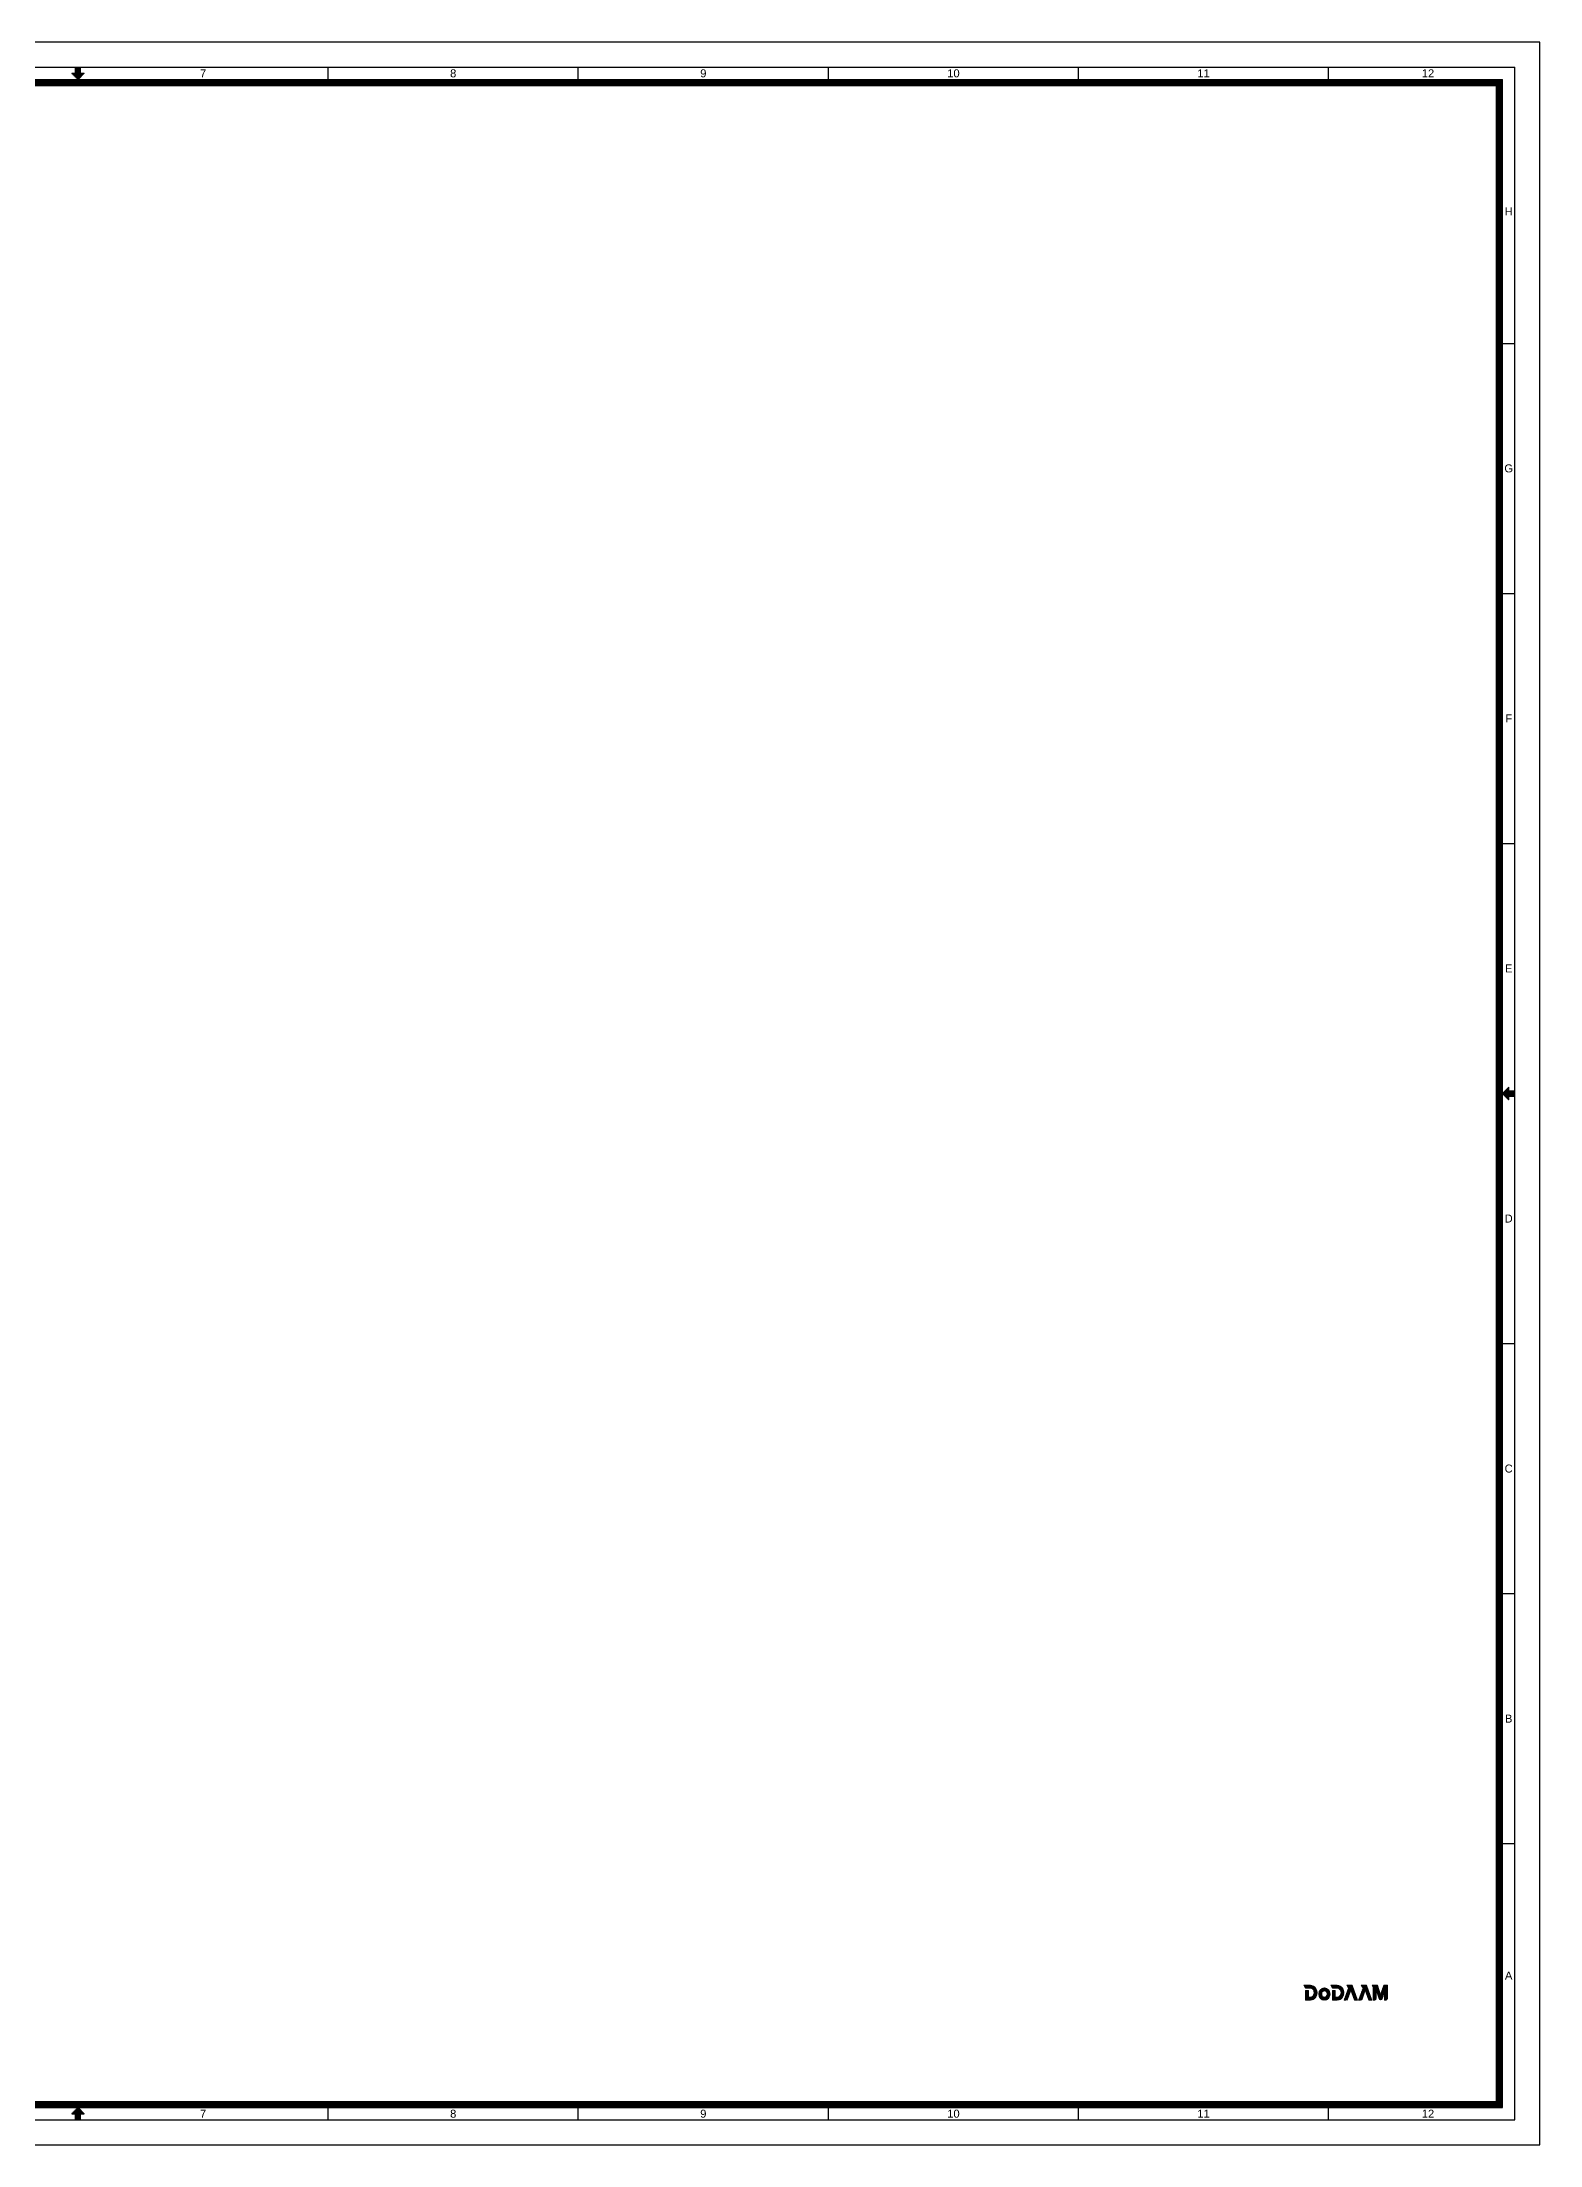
# Model space of a CAD drawing. Extents: x 0 to 1189, y 0 to 841.
# Drawn here: x 590 to 1189, y 0 to 841 of the extents above; entities that cross this region are included whole.
import ezdxf
from ezdxf.enums import TextEntityAlignment as Align

# ---------------------------------------------------------------- set-up
doc = ezdxf.new("R2010")
doc.units = 0
doc.layers.get('0').update_dxf_attribs({"linetype": 'CONTINUOUS'})
doc.styles.get("Standard").update_dxf_attribs({"font": 'ARIALUNI.TTF', "width": 0.8})

msp = doc.modelspace()

# ---------------------------------------------------------------- linework, layer by layer
for p, q in [((10, 831), (1179, 831)), ((35, 826), (1174, 826)), ((35.3, 825.7), (1173.7, 825.7)), ((35.6, 825.4), (1173.4, 825.4)), ((35.9, 825.1), (1173.1, 825.1)), ((36.2, 824.8), (1172.8, 824.8)), ((36.5, 824.5), (1172.5, 824.5)), ((36.8, 824.2), (1172.2, 824.2)), ((602, 828.5), (603.5, 828.5)), ((602, 828.5), (604.5, 826)), ((602.1, 828.4), (602.1, 828.5)), ((602.3, 828.2), (602.3, 828.5)), ((602.5, 828), (602.5, 828.5)), ((602.7, 827.8), (602.7, 828.5)), ((602.9, 827.6), (602.9, 828.5)), ((603.1, 827.4), (603.1, 828.5)), ((603.3, 827.2), (603.3, 828.5)), ((603.5, 827), (603.5, 831)), ((603.7, 826.8), (603.7, 831)), ((603.9, 826.6), (603.9, 831)), ((604.1, 826.4), (604.1, 831)), ((604.3, 826.2), (604.3, 831)), ((604.5, 826), (604.5, 831)), ((604.5, 826), (607, 828.5)), ((604.7, 826.2), (604.7, 831)), ((604.9, 826.4), (604.9, 831)), ((605.1, 826.6), (605.1, 831)), ((605.3, 826.8), (605.3, 831)), ((605.5, 827), (605.5, 831)), ((605.5, 828.5), (607, 828.5)), ((605.7, 827.2), (605.7, 828.5)), ((605.9, 827.4), (605.9, 828.5)), ((606.1, 827.6), (606.1, 828.5)), ((606.3, 827.8), (606.3, 828.5)), ((606.5, 828), (606.5, 828.5)), ((606.7, 828.2), (606.7, 828.5)), ((606.9, 828.4), (606.9, 828.5)), ((704.5, 826), (704.5, 831)), ((804.5, 826), (804.5, 831)), ((904.5, 826), (904.5, 831)), ((1004.5, 826), (1004.5, 831)), ((1104.5, 826), (1104.5, 831)), ((1172.2, 16.8), (1172.2, 824.2)), ((1172.5, 16.5), (1172.5, 824.5)), ((1172.8, 16.2), (1172.8, 824.8)), ((1173.1, 15.9), (1173.1, 825.1)), ((1173.4, 15.6), (1173.4, 825.4)), ((1173.7, 15.3), (1173.7, 825.7)), ((1174, 15), (1174, 826)), ((1179, 10), (1179, 831)), ((37.1, 823.9), (1171.9, 823.9)), ((37.4, 823.6), (1171.6, 823.6)), ((1171.6, 17.4), (1171.6, 823.6)), ((1171.9, 17.1), (1171.9, 823.9)), ((1174, 720.5), (1179, 720.5)), ((1174, 620.5), (1179, 620.5)), ((1174, 520.5), (1179, 520.5)), ((1174, 420.5), (1176.5, 423)), ((1174, 420.5), (1176.5, 418)), ((1174, 420.5), (1179, 420.5)), ((1174.2, 420.7), (1179, 420.7)), ((1174.4, 420.9), (1179, 420.9)), ((1174.6, 421.1), (1179, 421.1)), ((1174.8, 421.3), (1179, 421.3)), ((1175, 421.5), (1179, 421.5)), ((1175.2, 421.7), (1176.5, 421.7)), ((1175.4, 421.9), (1176.5, 421.9)), ((1175.6, 422.1), (1176.5, 422.1)), ((1175.8, 422.3), (1176.5, 422.3)), ((1176, 422.5), (1176.5, 422.5)), ((1176.2, 422.7), (1176.5, 422.7)), ((1176.4, 422.9), (1176.5, 422.9)), ((1176.5, 421.5), (1176.5, 423)), ((1174.2, 420.3), (1179, 420.3)), ((1174.4, 420.1), (1179, 420.1)), ((1174.6, 419.9), (1179, 419.9)), ((1174.8, 419.7), (1179, 419.7)), ((1175, 419.5), (1179, 419.5)), ((1175.2, 419.3), (1176.5, 419.3)), ((1175.4, 419.1), (1176.5, 419.1)), ((1175.6, 418.9), (1176.5, 418.9)), ((1175.8, 418.7), (1176.5, 418.7)), ((1176, 418.5), (1176.5, 418.5)), ((1176.2, 418.3), (1176.5, 418.3)), ((1176.4, 418.1), (1176.5, 418.1)), ((1176.5, 418), (1176.5, 419.5)), ((1174, 320.5), (1179, 320.5)), ((1174, 220.5), (1179, 220.5)), ((1174, 120.5), (1179, 120.5)), ((37.1, 17.1), (1171.9, 17.1)), ((37.4, 17.4), (1171.6, 17.4)), ((10, 10), (1179, 10)), ((35, 15), (1174, 15)), ((35.3, 15.3), (1173.7, 15.3)), ((35.6, 15.6), (1173.4, 15.6)), ((35.9, 15.9), (1173.1, 15.9)), ((36.2, 16.2), (1172.8, 16.2)), ((36.5, 16.5), (1172.5, 16.5)), ((36.8, 16.8), (1172.2, 16.8)), ((602, 12.5), (604.5, 15)), ((602, 12.5), (603.5, 12.5)), ((602.1, 12.5), (602.1, 12.6)), ((602.3, 12.5), (602.3, 12.8)), ((602.5, 12.5), (602.5, 13)), ((602.7, 12.5), (602.7, 13.2)), ((602.9, 12.5), (602.9, 13.4)), ((603.1, 12.5), (603.1, 13.6)), ((603.3, 12.5), (603.3, 13.8)), ((603.5, 10), (603.5, 14)), ((603.7, 10), (603.7, 14.2)), ((603.9, 10), (603.9, 14.4)), ((604.1, 10), (604.1, 14.6)), ((604.3, 10), (604.3, 14.8)), ((604.5, 15), (607, 12.5)), ((604.5, 10), (604.5, 15)), ((604.7, 10), (604.7, 14.8)), ((604.9, 10), (604.9, 14.6)), ((605.1, 10), (605.1, 14.4)), ((605.3, 10), (605.3, 14.2)), ((605.5, 10), (605.5, 14)), ((605.5, 12.5), (607, 12.5)), ((605.7, 12.5), (605.7, 13.8)), ((605.9, 12.5), (605.9, 13.6)), ((606.1, 12.5), (606.1, 13.4)), ((606.3, 12.5), (606.3, 13.2)), ((606.5, 12.5), (606.5, 13)), ((606.7, 12.5), (606.7, 12.8)), ((606.9, 12.5), (606.9, 12.6)), ((704.5, 10), (704.5, 15)), ((804.5, 10), (804.5, 15)), ((904.5, 10), (904.5, 15)), ((1004.5, 10), (1004.5, 15)), ((1104.5, 10), (1104.5, 15))]:
    msp.add_line(p, q)
at = {"color": 7, "linetype": 'Continuous', "lineweight": 9}
for p, q in [((1094.59, 63.89), (1097.11, 63.89)), ((1095.27, 62.74), (1094.59, 63.89)), ((1094.66, 63.77), (1094.78, 63.89)), ((1094.83, 63.49), (1095.23, 63.89)), ((1095, 63.21), (1095.67, 63.89)), ((1095.16, 62.93), (1096.12, 63.89)), ((1095.27, 62.74), (1097.11, 62.74)), ((1095.27, 61.69), (1095.38, 61.8)), ((1095.27, 61.24), (1095.83, 61.8)), ((1095.27, 60.79), (1096.28, 61.8)), ((1095.27, 57.89), (1095.27, 61.8)), ((1095.27, 61.8), (1096.42, 61.8)), ((1095.27, 60.34), (1096.42, 61.49)), ((1095.27, 59.89), (1096.42, 61.04)), ((1095.27, 59.45), (1096.42, 60.59)), ((1095.27, 59), (1096.42, 60.15)), ((1095.27, 58.55), (1096.42, 59.7)), ((1095.27, 58.1), (1096.42, 59.25)), ((1095.42, 62.74), (1096.57, 63.89)), ((1095.51, 57.89), (1096.66, 59.04)), ((1095.87, 62.74), (1097.02, 63.89)), ((1095.96, 57.89), (1097.11, 59.04)), ((1096.32, 62.74), (1097.45, 63.87)), ((1096.41, 57.89), (1097.67, 59.15)), ((1096.42, 61.8), (1096.42, 59.04)), ((1096.42, 59.04), (1097.1, 59.04)), ((1096.77, 62.74), (1097.82, 63.79)), ((1096.86, 57.89), (1099.87, 60.9)), ((1097.21, 62.73), (1098.15, 63.67)), ((1097.32, 57.9), (1099.84, 60.42)), ((1097.59, 62.66), (1098.45, 63.52)), ((1097.87, 58), (1099.7, 59.83)), ((1097.9, 62.52), (1098.72, 63.34)), ((1098.15, 62.32), (1098.97, 63.14)), ((1098.36, 62.08), (1099.18, 62.9)), ((1098.52, 61.8), (1099.37, 62.64)), ((1098.53, 60.01), (1099.84, 61.32)), ((1098.64, 61.47), (1099.53, 62.35)), ((1098.71, 61.09), (1099.67, 62.04)), ((1098.71, 60.64), (1099.77, 61.7)), ((1100.59, 60.28), (1103.11, 62.79)), ((1100.62, 60.75), (1102.67, 62.8)), ((1100.64, 59.87), (1103.47, 62.71)), ((1100.73, 59.51), (1101.75, 60.54)), ((1100.8, 61.38), (1102.08, 62.66)), ((1100.86, 59.19), (1101.76, 60.1)), ((1101.02, 58.91), (1101.86, 59.75)), ((1101.21, 58.65), (1102.03, 59.47)), ((1101.44, 58.43), (1102.25, 59.24)), ((1101.69, 58.23), (1102.55, 59.09)), ((1101.98, 58.07), (1102.95, 59.05)), ((1102.31, 57.96), (1105.06, 60.7)), ((1102.7, 57.89), (1105.08, 60.27)), ((1102.87, 61.66), (1103.79, 62.57)), ((1103.17, 57.92), (1105.02, 59.76)), ((1103.23, 61.57), (1104.07, 62.4)), ((1103.5, 61.39), (1104.31, 62.2)), ((1103.71, 61.14), (1104.53, 61.97)), ((1103.85, 60.84), (1104.71, 61.7)), ((1103.87, 58.16), (1104.73, 59.03)), ((1103.89, 59.98), (1104.98, 61.07)), ((1103.93, 60.47), (1104.87, 61.4)), ((1105.35, 63.89), (1107.86, 63.89)), ((1106.03, 62.74), (1105.35, 63.89)), ((1105.43, 63.76), (1105.55, 63.89)), ((1105.59, 63.48), (1106, 63.89)), ((1105.76, 63.2), (1106.45, 63.89)), ((1105.93, 62.91), (1106.9, 63.89)), ((1106.03, 62.74), (1107.86, 62.74)), ((1106.03, 61.67), (1106.16, 61.8)), ((1106.03, 61.22), (1106.61, 61.8)), ((1106.03, 60.77), (1107.06, 61.8)), ((1106.03, 57.89), (1106.03, 61.8)), ((1106.03, 61.8), (1107.18, 61.8)), ((1106.03, 60.32), (1107.18, 61.47)), ((1106.03, 59.87), (1107.18, 61.02)), ((1106.03, 59.43), (1107.18, 60.58)), ((1106.03, 58.98), (1107.18, 60.13)), ((1106.03, 58.53), (1107.18, 59.68)), ((1106.03, 58.08), (1107.18, 59.23)), ((1106.2, 62.74), (1107.35, 63.89)), ((1106.29, 57.89), (1107.44, 59.04)), ((1106.65, 62.74), (1107.8, 63.89)), ((1106.74, 57.89), (1107.89, 59.04)), ((1107.1, 62.74), (1108.22, 63.86)), ((1107.18, 61.8), (1107.18, 59.04)), ((1107.18, 59.04), (1107.86, 59.04)), ((1107.19, 57.89), (1108.46, 59.16)), ((1107.55, 62.74), (1108.59, 63.79)), ((1107.63, 57.89), (1110.63, 60.88)), ((1107.99, 62.73), (1108.93, 63.67)), ((1108.09, 57.9), (1110.59, 60.4)), ((1108.36, 62.66), (1109.22, 63.52)), ((1108.65, 58.01), (1110.44, 59.8)), ((1108.67, 62.51), (1109.49, 63.34)), ((1108.92, 62.31), (1109.73, 63.13)), ((1109.12, 62.07), (1109.95, 62.89)), ((1109.27, 59.98), (1110.6, 61.31)), ((1109.29, 61.78), (1110.13, 62.63)), ((1109.4, 61.45), (1110.29, 62.34)), ((1109.46, 60.61), (1110.53, 61.68)), ((1109.47, 61.07), (1110.43, 62.03)), ((1110.7, 57.89), (1112.46, 62.74)), ((1110.78, 57.89), (1112.58, 59.69)), ((1110.92, 58.48), (1112.83, 60.39)), ((1111.17, 59.18), (1113.09, 61.1)), ((1111.23, 57.89), (1112.32, 58.99)), ((1111.43, 59.88), (1113.34, 61.8)), ((1111.68, 60.59), (1114.17, 63.08)), ((1112.46, 62.74), (1111.78, 63.89)), ((1113.87, 63.89), (1111.78, 63.89)), ((1111.8, 63.85), (1111.84, 63.89)), ((1111.94, 61.29), (1114.05, 63.4)), ((1111.97, 63.57), (1112.29, 63.89)), ((1112.09, 58.33), (1113.38, 61.89)), ((1112.14, 63.29), (1112.74, 63.89)), ((1112.19, 62), (1113.93, 63.73)), ((1112.3, 63.01), (1113.19, 63.89)), ((1112.45, 62.7), (1113.63, 63.89)), ((1114.82, 57.89), (1113.38, 61.89)), ((1113.39, 61.85), (1114.29, 62.75)), ((1113.51, 61.52), (1114.41, 62.42)), ((1113.63, 61.19), (1114.53, 62.09)), ((1113.75, 60.86), (1114.65, 61.76)), ((1116.05, 57.89), (1113.87, 63.89)), ((1113.87, 60.53), (1114.77, 61.43)), ((1113.99, 60.2), (1114.89, 61.1)), ((1114.11, 59.87), (1115, 60.77)), ((1114.23, 59.54), (1115.12, 60.44)), ((1114.35, 59.21), (1115.24, 60.11)), ((1114.47, 58.88), (1115.36, 59.78)), ((1114.58, 58.55), (1115.48, 59.45)), ((1114.7, 58.22), (1115.6, 59.12)), ((1116.51, 57.89), (1118.26, 62.74)), ((1116.62, 57.89), (1118.36, 59.64)), ((1116.7, 58.42), (1118.62, 60.34)), ((1116.96, 59.13), (1118.87, 61.04)), ((1117.06, 57.89), (1118.11, 58.93)), ((1117.21, 59.83), (1119.13, 61.75)), ((1117.47, 60.54), (1119.98, 63.05)), ((1118.26, 62.74), (1117.59, 63.89)), ((1119.68, 63.89), (1117.59, 63.89)), ((1117.62, 63.83), (1117.68, 63.89)), ((1117.72, 61.24), (1119.86, 63.38)), ((1117.79, 63.55), (1118.13, 63.89)), ((1117.89, 58.33), (1119.18, 61.89)), ((1117.95, 63.27), (1118.57, 63.89)), ((1117.98, 61.94), (1119.74, 63.71)), ((1118.12, 62.98), (1119.02, 63.89)), ((1118.23, 62.65), (1119.47, 63.89)), ((1120.63, 57.89), (1119.18, 61.89)), ((1119.2, 61.82), (1120.1, 62.72)), ((1119.32, 61.49), (1120.22, 62.39)), ((1119.44, 61.16), (1120.34, 62.06)), ((1119.56, 60.83), (1120.46, 61.73)), ((1121.85, 57.89), (1119.68, 63.89)), ((1119.68, 60.5), (1120.58, 61.4)), ((1119.8, 60.18), (1120.7, 61.07)), ((1119.92, 59.85), (1120.82, 60.74)), ((1120.04, 59.52), (1120.94, 60.41)), ((1120.16, 59.19), (1121.06, 60.08)), ((1120.28, 58.86), (1121.18, 59.75)), ((1120.4, 58.53), (1121.29, 59.42)), ((1120.52, 58.2), (1121.41, 59.09)), ((1121.91, 63.89), (1124.04, 63.89)), ((1122.34, 63.17), (1121.91, 63.89)), ((1122.01, 63.73), (1122.17, 63.89)), ((1122.17, 63.45), (1122.62, 63.89)), ((1122.34, 63.16), (1123.06, 63.89)), ((1122.34, 62.71), (1123.51, 63.89)), ((1122.34, 62.26), (1123.96, 63.89)), ((1122.34, 61.82), (1124.13, 63.61)), ((1122.34, 61.37), (1124.24, 63.27)), ((1122.34, 57.89), (1122.34, 63.17)), ((1122.34, 60.92), (1124.35, 62.93)), ((1122.34, 60.47), (1123.49, 61.62)), ((1122.34, 60.02), (1123.49, 61.17)), ((1122.34, 59.57), (1123.49, 60.72)), ((1122.34, 59.12), (1123.49, 60.27)), ((1122.34, 58.67), (1123.49, 59.82)), ((1122.34, 58.22), (1123.49, 59.37)), ((1122.45, 57.89), (1123.49, 58.92)), ((1123.49, 58.56), (1123.49, 62.05)), ((1123.49, 62.05), (1124.67, 58.45)), ((1123.59, 61.72), (1124.46, 62.59)), ((1123.71, 61.39), (1124.57, 62.25)), ((1123.82, 61.05), (1124.69, 61.92)), ((1123.93, 60.71), (1124.8, 61.58)), ((1124.04, 63.89), (1125.3, 60.03)), ((1124.04, 60.37), (1124.91, 61.24)), ((1124.15, 60.03), (1125.02, 60.9)), ((1124.26, 59.7), (1125.13, 60.56)), ((1124.37, 59.36), (1125.24, 60.23)), ((1124.48, 59.02), (1128.04, 62.58)), ((1124.59, 58.68), (1126.71, 60.8)), ((1124.71, 58.35), (1126.49, 60.13)), ((1124.92, 58.11), (1126.27, 59.46)), ((1126.57, 63.89), (1125.3, 60.03)), ((1125.43, 60.42), (1128.04, 63.03)), ((1125.65, 61.08), (1128.04, 63.48)), ((1125.87, 61.75), (1128, 63.89)), ((1126.89, 61.36), (1125.94, 58.45)), ((1126.09, 62.42), (1127.55, 63.89)), ((1126.31, 63.09), (1127.11, 63.89)), ((1126.53, 63.76), (1126.66, 63.89)), ((1126.57, 63.89), (1128.04, 63.89)), ((1126.89, 60.98), (1128.04, 62.13)), ((1126.89, 60.53), (1128.04, 61.68)), ((1126.89, 61.36), (1126.89, 57.89)), ((1126.89, 60.08), (1128.04, 61.23)), ((1126.89, 59.64), (1128.04, 60.79)), ((1126.89, 59.19), (1128.04, 60.34)), ((1126.89, 58.74), (1128.04, 59.89)), ((1126.89, 58.29), (1128.04, 59.44)), ((1126.94, 57.89), (1128.04, 58.99)), ((1128.04, 63.89), (1128.04, 58.56)), ((1095.27, 57.89), (1097.1, 57.89)), ((1098.89, 58.57), (1099.09, 58.77)), ((1106.03, 57.89), (1107.86, 57.89)), ((1110.7, 57.89), (1111.46, 57.89)), ((1111.74, 57.95), (1112.07, 58.28)), ((1114.82, 57.89), (1115.72, 58.79)), ((1114.82, 57.89), (1116.05, 57.89)), ((1115.27, 57.89), (1115.84, 58.46)), ((1115.72, 57.89), (1115.96, 58.13)), ((1116.51, 57.89), (1117.26, 57.89)), ((1117.61, 57.99), (1117.83, 58.21)), ((1120.63, 57.89), (1121.85, 57.89)), ((1120.66, 57.89), (1121.53, 58.77)), ((1121.11, 57.89), (1121.65, 58.44)), ((1121.55, 57.89), (1121.77, 58.11)), ((1122.34, 57.89), (1122.82, 57.89)), ((1122.91, 57.89), (1123.48, 58.47)), ((1125.26, 58), (1126.05, 58.79)), ((1126.89, 57.89), (1127.38, 57.89)), ((1127.39, 57.89), (1128.04, 58.54))]:
    msp.add_line(p, q, dxfattribs=at)
msp.add_lwpolyline([(0, 0), (1189, 0), (1189, 841), (0, 841)], close=True)
for centre, radius, start, end in [((1097.1, 60.56), 1.52, 270, 327.60422), ((1097.1, 60.56), 2.67, 270, 327.60422), ((1097.11, 61.21), 2.67, 31.66845, 90), ((1097.11, 61.21), 1.52, 31.66845, 90), ((1096.58, 60.89), 2.14, 327.60422, 31.66845), ((1096.58, 60.89), 3.29, 327.60422, 31.66845), ((1107.86, 61.21), 2.67, 31.66845, 90), ((1107.86, 61.21), 1.52, 31.66845, 90), ((1107.86, 60.56), 1.52, 270, 327.60422), ((1107.86, 60.56), 2.67, 270, 327.60422), ((1107.34, 60.89), 2.14, 327.60422, 31.66845), ((1107.34, 60.89), 3.29, 327.60422, 31.66845), ((1111.46, 58.56), 0.668, 270, 340.09542), ((1117.26, 58.56), 0.668, 270, 340.09542), ((1122.82, 58.56), 0.668, 270, 0), ((1125.3, 58.66), 0.668, 198.18425, 341.81575), ((1127.38, 58.56), 0.668, 270, 0)]:
    msp.add_arc(centre, radius, start, end, dxfattribs=at)
msp.add_ellipse((1102.84, 60.35), major_axis=(0, -2.46), ratio=0.913043, dxfattribs=at)
msp.add_open_spline([(1102.84, 59.04), (1102.97, 59.04), (1103.1, 59.07), (1103.35, 59.18), (1103.47, 59.27), (1103.69, 59.5), (1103.78, 59.65), (1103.9, 59.98), (1103.93, 60.17), (1103.93, 60.54), (1103.9, 60.72), (1103.77, 61.05), (1103.68, 61.2), (1103.46, 61.43), (1103.34, 61.52), (1103.09, 61.63), (1102.96, 61.66), (1102.7, 61.66), (1102.57, 61.63), (1102.32, 61.51), (1102.2, 61.42), (1101.98, 61.18), (1101.89, 61.04), (1101.77, 60.7), (1101.74, 60.52), (1101.74, 60.15), (1101.78, 59.96), (1101.91, 59.63), (1102, 59.49), (1102.22, 59.26), (1102.34, 59.17), (1102.59, 59.06), (1102.71, 59.04), (1102.84, 59.04)], degree=3, knots=[0, 0, 0, 0, 0.393716, 0.393716, 0.787432, 0.787432, 1.181149, 1.181149, 1.574865, 1.574865, 1.968581, 1.968581, 2.362297, 2.362297, 2.756014, 2.756014, 3.14973, 3.14973, 3.543446, 3.543446, 3.937162, 3.937162, 4.330878, 4.330878, 4.724595, 4.724595, 5.118311, 5.118311, 5.512027, 5.512027, 5.905743, 5.905743, 6.283185, 6.283185, 6.283185, 6.283185], dxfattribs=at)

# ---------------------------------------------------------------- texts
for s, p in [('7', (654.5, 828.5)), ('8', (754.5, 828.5)), ('9', (854.5, 828.5)), ('10', (954.5, 828.5)), ('11', (1054.5, 828.5)), ('12', (1144.25, 828.5)), ('H', (1176.5, 773.25)), ('G', (1176.5, 670.5)), ('F', (1176.5, 570.5)), ('E', (1176.5, 470.5)), ('D', (1176.5, 370.5)), ('C', (1176.5, 270.5)), ('B', (1176.5, 170.5)), ('A', (1176.5, 67.75)), ('7', (654.5, 12.5)), ('8', (754.5, 12.5)), ('9', (854.5, 12.5)), ('10', (954.5, 12.5)), ('11', (1054.5, 12.5)), ('12', (1144.25, 12.5))]:
    msp.add_text(s, height=3.2).set_placement(p, align=Align.MIDDLE_CENTER)

doc.saveas('drawing.dxf')
